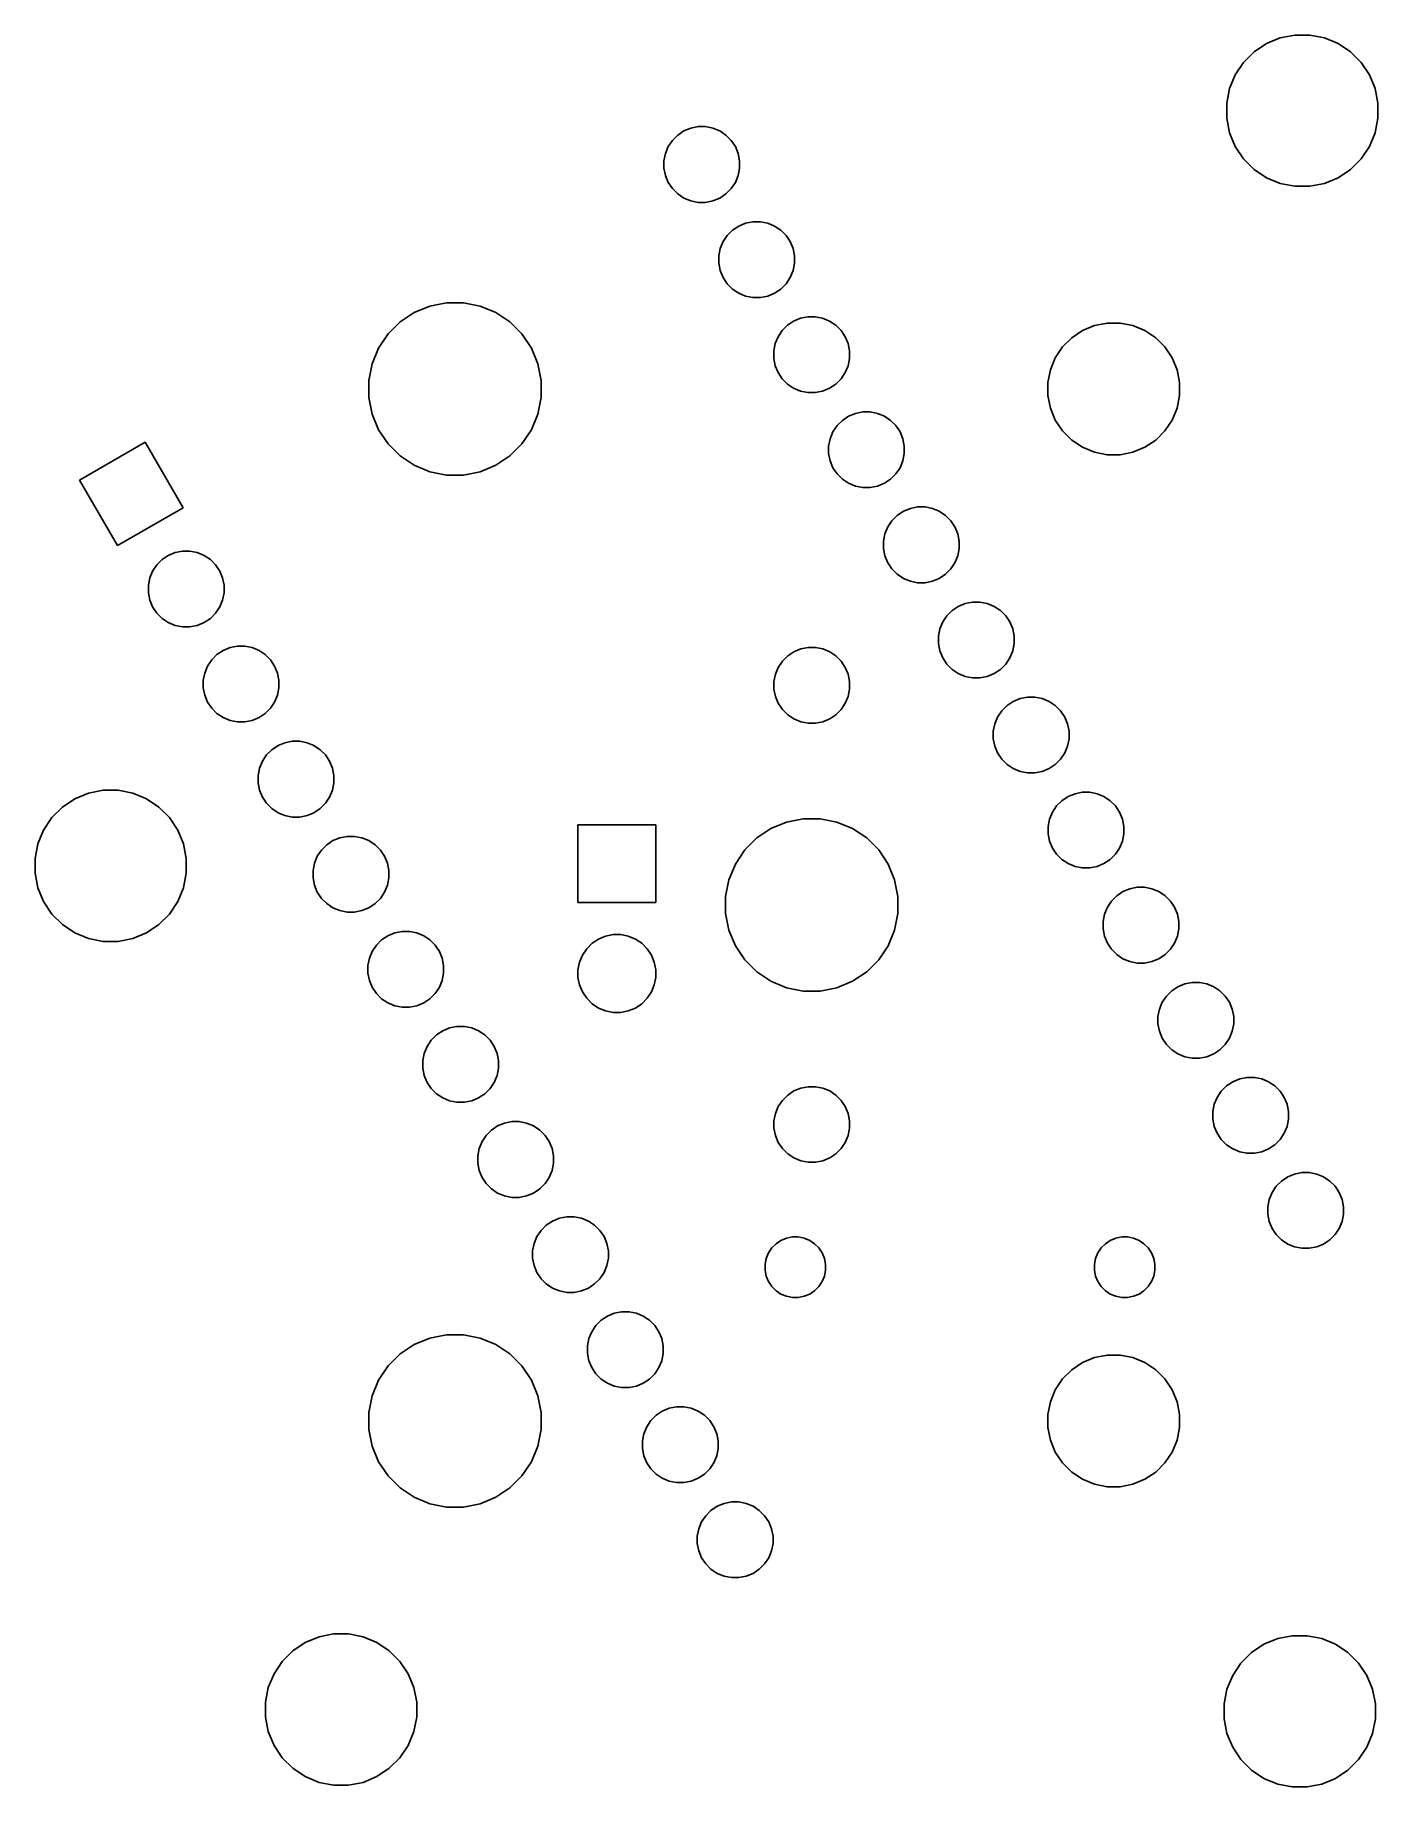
# Model space of a CAD drawing. Extents: x 119.4 to 150.5, y -116.7 to -76.1.
import ezdxf

# ---------------------------------------------------------------- set-up
doc = ezdxf.new("R2010")
doc.units = 0
doc.layers.add('BLACK', color=7, linetype='CONTINUOUS')

msp = doc.modelspace()

# ---------------------------------------------------------------- linework, layer by layer
at = {"layer": 'BLACK', "linetype": 'CONTINUOUS'}
for p, q in [((148.253, -76.2093), (148.591, -76.142)), ((148.591, -76.142), (148.935, -76.142)), ((148.935, -76.142), (149.273, -76.2093)), ((147.404, -76.7764), (147.647, -76.5327)), ((147.647, -76.5327), (147.934, -76.3412)), ((147.934, -76.3412), (148.253, -76.2093)), ((149.273, -76.2093), (149.592, -76.3412)), ((149.592, -76.3412), (149.879, -76.5327)), ((149.879, -76.5327), (150.122, -76.7764)), ((147.212, -77.0631), (147.404, -76.7764)), ((150.122, -76.7764), (150.314, -77.0631)), ((147.013, -77.7196), (147.08, -77.3815)), ((147.08, -77.3815), (147.212, -77.0631)), ((150.314, -77.0631), (150.446, -77.3815)), ((150.446, -77.3815), (150.513, -77.7196)), ((147.013, -78.0644), (147.013, -77.7196)), ((150.513, -77.7196), (150.513, -78.0644)), ((147.08, -78.4025), (147.013, -78.0644)), ((150.513, -78.0644), (150.446, -78.4025)), ((134.093, -78.7224), (134.188, -78.5788)), ((134.188, -78.5788), (134.311, -78.4568)), ((134.311, -78.4568), (134.454, -78.3609)), ((134.454, -78.3609), (134.614, -78.2948)), ((134.614, -78.2948), (134.783, -78.2611)), ((134.783, -78.2611), (134.955, -78.2611)), ((134.955, -78.2611), (135.125, -78.2948)), ((135.125, -78.2948), (135.284, -78.3609)), ((135.284, -78.3609), (135.428, -78.4568)), ((135.428, -78.4568), (135.55, -78.5788)), ((135.55, -78.5788), (135.646, -78.7224)), ((147.212, -78.7209), (147.08, -78.4025)), ((150.446, -78.4025), (150.314, -78.7209)), ((133.993, -79.0511), (134.026, -78.8818)), ((134.026, -78.8818), (134.093, -78.7224)), ((135.646, -78.7224), (135.712, -78.8818)), ((135.712, -78.8818), (135.745, -79.0511)), ((147.404, -79.0076), (147.212, -78.7209)), ((147.647, -79.2513), (147.404, -79.0076)), ((150.122, -79.0076), (149.879, -79.2513)), ((150.314, -78.7209), (150.122, -79.0076)), ((133.993, -79.2238), (133.993, -79.0511)), ((134.026, -79.3931), (133.993, -79.2238)), ((134.093, -79.5525), (134.026, -79.3931)), ((135.712, -79.3931), (135.646, -79.5525)), ((135.745, -79.2238), (135.712, -79.3931)), ((135.745, -79.0511), (135.745, -79.2238)), ((147.934, -79.4428), (147.647, -79.2513)), ((149.879, -79.2513), (149.592, -79.4428)), ((134.188, -79.6961), (134.093, -79.5525)), ((134.311, -79.8181), (134.188, -79.6961)), ((134.454, -79.914), (134.311, -79.8181)), ((135.428, -79.8181), (135.284, -79.914)), ((135.55, -79.6961), (135.428, -79.8181)), ((135.646, -79.5525), (135.55, -79.6961)), ((148.253, -79.5747), (147.934, -79.4428)), ((148.591, -79.642), (148.253, -79.5747)), ((148.935, -79.642), (148.591, -79.642)), ((149.273, -79.5747), (148.935, -79.642)), ((149.592, -79.4428), (149.273, -79.5747)), ((134.614, -79.9801), (134.454, -79.914)), ((134.783, -80.0137), (134.614, -79.9801)), ((134.955, -80.0137), (134.783, -80.0137)), ((135.125, -79.9801), (134.955, -80.0137)), ((135.284, -79.914), (135.125, -79.9801)), ((135.581, -80.6565), (135.724, -80.5606)), ((135.724, -80.5606), (135.884, -80.4945)), ((135.884, -80.4945), (136.053, -80.4609)), ((136.053, -80.4609), (136.225, -80.4609)), ((136.225, -80.4609), (136.395, -80.4945)), ((136.395, -80.4945), (136.554, -80.5606)), ((136.554, -80.5606), (136.698, -80.6565)), ((135.296, -81.0815), (135.363, -80.9221)), ((135.363, -80.9221), (135.458, -80.7785)), ((135.458, -80.7785), (135.581, -80.6565)), ((136.698, -80.6565), (136.82, -80.7785)), ((136.82, -80.7785), (136.916, -80.9221)), ((136.916, -80.9221), (136.982, -81.0815)), ((135.263, -81.2508), (135.296, -81.0815)), ((135.263, -81.4235), (135.263, -81.2508)), ((135.296, -81.5928), (135.263, -81.4235)), ((136.982, -81.0815), (137.015, -81.2508)), ((137.015, -81.4235), (136.982, -81.5928)), ((137.015, -81.2508), (137.015, -81.4235)), ((135.363, -81.7522), (135.296, -81.5928)), ((135.458, -81.8958), (135.363, -81.7522)), ((136.916, -81.7522), (136.82, -81.8958)), ((136.982, -81.5928), (136.916, -81.7522)), ((135.581, -82.0178), (135.458, -81.8958)), ((135.724, -82.1137), (135.581, -82.0178)), ((135.884, -82.1798), (135.724, -82.1137)), ((136.053, -82.2135), (135.884, -82.1798)), ((136.225, -82.2135), (136.053, -82.2135)), ((136.395, -82.1798), (136.225, -82.2135)), ((136.554, -82.1137), (136.395, -82.1798)), ((136.698, -82.0178), (136.554, -82.1137)), ((136.82, -81.8958), (136.698, -82.0178)), ((127.888, -82.7792), (128.215, -82.561)), ((128.215, -82.561), (128.577, -82.4107)), ((128.577, -82.4107), (128.963, -82.3341)), ((128.963, -82.3341), (129.355, -82.3341)), ((129.355, -82.3341), (129.741, -82.4107)), ((129.741, -82.4107), (130.103, -82.561)), ((130.103, -82.561), (130.43, -82.7792)), ((137.154, -82.6942), (137.323, -82.6606)), ((137.323, -82.6606), (137.495, -82.6606)), ((137.495, -82.6606), (137.665, -82.6942)), ((127.392, -83.3835), (127.61, -83.057)), ((127.61, -83.057), (127.888, -82.7792)), ((130.43, -82.7792), (130.708, -83.057)), ((130.708, -83.057), (130.926, -83.3835)), ((136.633, -83.1218), (136.728, -82.9782)), ((136.728, -82.9782), (136.851, -82.8562)), ((136.851, -82.8562), (136.994, -82.7603)), ((136.994, -82.7603), (137.154, -82.6942)), ((137.665, -82.6942), (137.824, -82.7603)), ((137.824, -82.7603), (137.968, -82.8562)), ((137.968, -82.8562), (138.09, -82.9782)), ((138.09, -82.9782), (138.186, -83.1218)), ((143.428, -83.1442), (143.677, -82.9774)), ((143.677, -82.9774), (143.954, -82.8626)), ((143.954, -82.8626), (144.249, -82.804)), ((144.249, -82.804), (144.549, -82.804)), ((144.549, -82.804), (144.844, -82.8626)), ((144.844, -82.8626), (145.121, -82.9774)), ((145.121, -82.9774), (145.37, -83.1442)), ((127.242, -83.7464), (127.392, -83.3835)), ((130.926, -83.3835), (131.076, -83.7464)), ((136.533, -83.4505), (136.566, -83.2812)), ((136.533, -83.6232), (136.533, -83.4505)), ((136.566, -83.2812), (136.633, -83.1218)), ((138.186, -83.1218), (138.252, -83.2812)), ((138.252, -83.2812), (138.285, -83.4505)), ((138.285, -83.4505), (138.285, -83.6232)), ((143.048, -83.6061), (143.215, -83.3565)), ((143.215, -83.3565), (143.428, -83.1442)), ((145.37, -83.1442), (145.583, -83.3565)), ((145.583, -83.3565), (145.75, -83.6061)), ((127.165, -84.1316), (127.242, -83.7464)), ((131.076, -83.7464), (131.153, -84.1316)), ((136.566, -83.7925), (136.533, -83.6232)), ((136.633, -83.9519), (136.566, -83.7925)), ((138.252, -83.7925), (138.186, -83.9519)), ((138.285, -83.6232), (138.252, -83.7925)), ((142.875, -84.1779), (142.934, -83.8835)), ((142.934, -83.8835), (143.048, -83.6061)), ((145.75, -83.6061), (145.864, -83.8835)), ((145.864, -83.8835), (145.923, -84.1779)), ((127.165, -84.5244), (127.165, -84.1316)), ((131.153, -84.1316), (131.153, -84.5244)), ((136.728, -84.0955), (136.633, -83.9519)), ((136.851, -84.2175), (136.728, -84.0955)), ((136.994, -84.3134), (136.851, -84.2175)), ((137.968, -84.2175), (137.824, -84.3134)), ((138.09, -84.0955), (137.968, -84.2175)), ((138.186, -83.9519), (138.09, -84.0955)), ((142.875, -84.4781), (142.875, -84.1779)), ((145.923, -84.1779), (145.923, -84.4781)), ((127.242, -84.9096), (127.165, -84.5244)), ((131.153, -84.5244), (131.076, -84.9096)), ((137.154, -84.3795), (136.994, -84.3134)), ((137.323, -84.4132), (137.154, -84.3795)), ((137.495, -84.4132), (137.323, -84.4132)), ((137.665, -84.3795), (137.495, -84.4132)), ((137.824, -84.3134), (137.665, -84.3795)), ((142.934, -84.7725), (142.875, -84.4781)), ((145.923, -84.4781), (145.864, -84.7725)), ((127.392, -85.2725), (127.242, -84.9096)), ((131.076, -84.9096), (130.926, -85.2725)), ((137.998, -85.178), (138.121, -85.0559)), ((138.121, -85.0559), (138.264, -84.96)), ((138.264, -84.96), (138.424, -84.8939)), ((138.424, -84.8939), (138.593, -84.8603)), ((138.593, -84.8603), (138.765, -84.8603)), ((138.765, -84.8603), (138.935, -84.8939)), ((138.935, -84.8939), (139.094, -84.96)), ((139.094, -84.96), (139.238, -85.0559)), ((139.238, -85.0559), (139.36, -85.178)), ((143.048, -85.0499), (142.934, -84.7725)), ((143.215, -85.2995), (143.048, -85.0499)), ((145.75, -85.0499), (145.583, -85.2995)), ((145.864, -84.7725), (145.75, -85.0499)), ((127.61, -85.599), (127.392, -85.2725)), ((130.926, -85.2725), (130.708, -85.599)), ((137.803, -85.6503), (137.836, -85.481)), ((137.836, -85.481), (137.903, -85.3215)), ((137.903, -85.3215), (137.998, -85.178)), ((139.36, -85.178), (139.456, -85.3215)), ((139.456, -85.3215), (139.522, -85.481)), ((139.522, -85.481), (139.555, -85.6503)), ((143.428, -85.5118), (143.215, -85.2995)), ((143.677, -85.6786), (143.428, -85.5118)), ((145.37, -85.5118), (145.121, -85.6786)), ((145.583, -85.2995), (145.37, -85.5118)), ((120.474, -86.4367), (121.992, -85.5604)), ((121.992, -85.5604), (122.868, -87.0782)), ((127.888, -85.8768), (127.61, -85.599)), ((128.215, -86.095), (127.888, -85.8768)), ((130.43, -85.8768), (130.103, -86.095)), ((130.708, -85.599), (130.43, -85.8768)), ((137.803, -85.8229), (137.803, -85.6503)), ((137.836, -85.9922), (137.803, -85.8229)), ((139.555, -85.8229), (139.522, -85.9922)), ((139.555, -85.6503), (139.555, -85.8229)), ((143.954, -85.7934), (143.677, -85.6786)), ((144.249, -85.852), (143.954, -85.7934)), ((144.549, -85.852), (144.249, -85.852)), ((144.844, -85.7934), (144.549, -85.852)), ((145.121, -85.6786), (144.844, -85.7934)), ((128.577, -86.2453), (128.215, -86.095)), ((128.963, -86.3219), (128.577, -86.2453)), ((129.355, -86.3219), (128.963, -86.3219)), ((129.741, -86.2453), (129.355, -86.3219)), ((130.103, -86.095), (129.741, -86.2453)), ((137.903, -86.1516), (137.836, -85.9922)), ((137.998, -86.2952), (137.903, -86.1516)), ((138.121, -86.4172), (137.998, -86.2952)), ((139.36, -86.2952), (139.238, -86.4172)), ((139.456, -86.1516), (139.36, -86.2952)), ((139.522, -85.9922), (139.456, -86.1516)), ((121.35, -87.9545), (120.474, -86.4367)), ((138.264, -86.5131), (138.121, -86.4172)), ((138.424, -86.5792), (138.264, -86.5131)), ((138.593, -86.6129), (138.424, -86.5792)), ((138.765, -86.6129), (138.593, -86.6129)), ((138.935, -86.5792), (138.765, -86.6129)), ((139.094, -86.5131), (138.935, -86.5792)), ((139.238, -86.4172), (139.094, -86.5131)), ((122.868, -87.0782), (121.35, -87.9545)), ((139.534, -87.1597), (139.694, -87.0936)), ((139.694, -87.0936), (139.863, -87.06)), ((139.863, -87.06), (140.035, -87.06)), ((140.035, -87.06), (140.205, -87.0936)), ((140.205, -87.0936), (140.364, -87.1597)), ((139.106, -87.6807), (139.173, -87.5212)), ((139.173, -87.5212), (139.268, -87.3777)), ((139.268, -87.3777), (139.391, -87.2556)), ((139.391, -87.2556), (139.534, -87.1597)), ((140.364, -87.1597), (140.508, -87.2556)), ((140.508, -87.2556), (140.63, -87.3777)), ((140.63, -87.3777), (140.726, -87.5212)), ((140.726, -87.5212), (140.792, -87.6807)), ((139.073, -87.85), (139.106, -87.6807)), ((139.073, -88.0226), (139.073, -87.85)), ((140.792, -87.6807), (140.825, -87.85)), ((140.825, -87.85), (140.825, -88.0226)), ((122.26, -88.3985), (122.382, -88.2765)), ((122.382, -88.2765), (122.526, -88.1806)), ((122.526, -88.1806), (122.685, -88.1145)), ((122.685, -88.1145), (122.855, -88.0809)), ((122.855, -88.0809), (123.027, -88.0809)), ((123.027, -88.0809), (123.196, -88.1145)), ((123.196, -88.1145), (123.356, -88.1806)), ((123.356, -88.1806), (123.499, -88.2765)), ((123.499, -88.2765), (123.622, -88.3985)), ((139.106, -88.1919), (139.073, -88.0226)), ((139.173, -88.3513), (139.106, -88.1919)), ((139.268, -88.4949), (139.173, -88.3513)), ((140.726, -88.3513), (140.63, -88.4949)), ((140.792, -88.1919), (140.726, -88.3513)), ((140.825, -88.0226), (140.792, -88.1919)), ((122.065, -88.8708), (122.098, -88.7015)), ((122.098, -88.7015), (122.164, -88.5421)), ((122.164, -88.5421), (122.26, -88.3985)), ((123.622, -88.3985), (123.717, -88.5421)), ((123.717, -88.5421), (123.784, -88.7015)), ((123.784, -88.7015), (123.817, -88.8708)), ((139.391, -88.6169), (139.268, -88.4949)), ((139.534, -88.7128), (139.391, -88.6169)), ((139.694, -88.7789), (139.534, -88.7128)), ((140.364, -88.7128), (140.205, -88.7789)), ((140.508, -88.6169), (140.364, -88.7128)), ((140.63, -88.4949), (140.508, -88.6169)), ((122.065, -89.0435), (122.065, -88.8708)), ((122.098, -89.2128), (122.065, -89.0435)), ((123.817, -89.0435), (123.784, -89.2128)), ((123.817, -88.8708), (123.817, -89.0435)), ((139.863, -88.8126), (139.694, -88.7789)), ((140.035, -88.8126), (139.863, -88.8126)), ((140.205, -88.7789), (140.035, -88.8126)), ((122.164, -89.3722), (122.098, -89.2128)), ((122.26, -89.5158), (122.164, -89.3722)), ((122.382, -89.6378), (122.26, -89.5158)), ((123.622, -89.5158), (123.499, -89.6378)), ((123.717, -89.3722), (123.622, -89.5158)), ((123.784, -89.2128), (123.717, -89.3722)), ((140.538, -89.5774), (140.661, -89.4553)), ((140.661, -89.4553), (140.804, -89.3594)), ((140.804, -89.3594), (140.964, -89.2933)), ((140.964, -89.2933), (141.133, -89.2597)), ((141.133, -89.2597), (141.305, -89.2597)), ((141.305, -89.2597), (141.475, -89.2933)), ((141.475, -89.2933), (141.634, -89.3594)), ((141.634, -89.3594), (141.778, -89.4553)), ((141.778, -89.4553), (141.9, -89.5774)), ((122.526, -89.7337), (122.382, -89.6378)), ((122.685, -89.7998), (122.526, -89.7337)), ((122.855, -89.8335), (122.685, -89.7998)), ((123.027, -89.8335), (122.855, -89.8335)), ((123.196, -89.7998), (123.027, -89.8335)), ((123.356, -89.7337), (123.196, -89.7998)), ((123.499, -89.6378), (123.356, -89.7337)), ((140.343, -90.0497), (140.376, -89.8804)), ((140.376, -89.8804), (140.443, -89.7209)), ((140.443, -89.7209), (140.538, -89.5774)), ((141.9, -89.5774), (141.996, -89.7209)), ((141.996, -89.7209), (142.062, -89.8804)), ((142.062, -89.8804), (142.095, -90.0497)), ((123.652, -90.4762), (123.796, -90.3803)), ((123.796, -90.3803), (123.955, -90.3142)), ((123.955, -90.3142), (124.125, -90.2806)), ((124.125, -90.2806), (124.297, -90.2806)), ((124.297, -90.2806), (124.466, -90.3142)), ((124.466, -90.3142), (124.626, -90.3803)), ((124.626, -90.3803), (124.769, -90.4762)), ((137, -90.4106), (137.159, -90.3446)), ((137.159, -90.3446), (137.328, -90.311)), ((137.328, -90.311), (137.5, -90.311)), ((137.5, -90.311), (137.669, -90.3446)), ((137.669, -90.3446), (137.828, -90.4106)), ((140.343, -90.2223), (140.343, -90.0497)), ((140.376, -90.3916), (140.343, -90.2223)), ((142.095, -90.2223), (142.062, -90.3916)), ((142.095, -90.0497), (142.095, -90.2223)), ((123.368, -90.9012), (123.434, -90.7418)), ((123.434, -90.7418), (123.53, -90.5982)), ((123.53, -90.5982), (123.652, -90.4762)), ((124.769, -90.4762), (124.892, -90.5982)), ((124.892, -90.5982), (124.987, -90.7418)), ((124.987, -90.7418), (125.054, -90.9012)), ((136.573, -90.9308), (136.639, -90.7715)), ((136.639, -90.7715), (136.734, -90.6282)), ((136.734, -90.6282), (136.856, -90.5063)), ((136.856, -90.5063), (137, -90.4106)), ((137.828, -90.4106), (137.972, -90.5063)), ((137.972, -90.5063), (138.094, -90.6282)), ((138.094, -90.6282), (138.189, -90.7715)), ((138.189, -90.7715), (138.255, -90.9308)), ((140.443, -90.5511), (140.376, -90.3916)), ((140.538, -90.6946), (140.443, -90.5511)), ((140.661, -90.8166), (140.538, -90.6946)), ((141.9, -90.6946), (141.778, -90.8166)), ((141.996, -90.5511), (141.9, -90.6946)), ((142.062, -90.3916), (141.996, -90.5511)), ((123.335, -91.0705), (123.368, -90.9012)), ((123.335, -91.2432), (123.335, -91.0705)), ((125.054, -90.9012), (125.087, -91.0705)), ((125.087, -91.0705), (125.087, -91.2432)), ((136.539, -91.0998), (136.573, -90.9308)), ((136.539, -91.2722), (136.539, -91.0998)), ((138.255, -90.9308), (138.289, -91.0998)), ((138.289, -91.0998), (138.289, -91.2722)), ((140.804, -90.9125), (140.661, -90.8166)), ((140.964, -90.9786), (140.804, -90.9125)), ((141.133, -91.0123), (140.964, -90.9786)), ((141.305, -91.0123), (141.133, -91.0123)), ((141.475, -90.9786), (141.305, -91.0123)), ((141.634, -90.9125), (141.475, -90.9786)), ((141.778, -90.8166), (141.634, -90.9125)), ((123.368, -91.4125), (123.335, -91.2432)), ((123.434, -91.5719), (123.368, -91.4125)), ((123.53, -91.7155), (123.434, -91.5719)), ((124.987, -91.5719), (124.892, -91.7155)), ((125.054, -91.4125), (124.987, -91.5719)), ((125.087, -91.2432), (125.054, -91.4125)), ((136.573, -91.4412), (136.539, -91.2722)), ((136.639, -91.6005), (136.573, -91.4412)), ((138.255, -91.4412), (138.189, -91.6005)), ((138.289, -91.2722), (138.255, -91.4412)), ((141.931, -91.655), (142.074, -91.5591)), ((142.074, -91.5591), (142.234, -91.4931)), ((142.234, -91.4931), (142.403, -91.4594)), ((142.403, -91.4594), (142.575, -91.4594)), ((142.575, -91.4594), (142.745, -91.4931)), ((142.745, -91.4931), (142.904, -91.5591)), ((142.904, -91.5591), (143.048, -91.655)), ((123.652, -91.8375), (123.53, -91.7155)), ((123.796, -91.9334), (123.652, -91.8375)), ((123.955, -91.9995), (123.796, -91.9334)), ((124.125, -92.0332), (123.955, -91.9995)), ((124.466, -91.9995), (124.297, -92.0332)), ((124.626, -91.9334), (124.466, -91.9995)), ((124.769, -91.8375), (124.626, -91.9334)), ((124.892, -91.7155), (124.769, -91.8375)), ((136.734, -91.7438), (136.639, -91.6005)), ((136.856, -91.8657), (136.734, -91.7438)), ((137, -91.9614), (136.856, -91.8657)), ((137.159, -92.0274), (137, -91.9614)), ((137.828, -91.9614), (137.669, -92.0274)), ((137.972, -91.8657), (137.828, -91.9614)), ((138.094, -91.7438), (137.972, -91.8657)), ((138.189, -91.6005), (138.094, -91.7438)), ((141.646, -92.0801), (141.713, -91.9206)), ((141.713, -91.9206), (141.808, -91.7771)), ((141.808, -91.7771), (141.931, -91.655)), ((143.048, -91.655), (143.17, -91.7771)), ((143.17, -91.7771), (143.266, -91.9206)), ((143.266, -91.9206), (143.332, -92.0801)), ((124.297, -92.0332), (124.125, -92.0332)), ((137.328, -92.061), (137.159, -92.0274)), ((137.5, -92.061), (137.328, -92.061)), ((137.669, -92.0274), (137.5, -92.061)), ((141.613, -92.2494), (141.646, -92.0801)), ((141.613, -92.422), (141.613, -92.2494)), ((143.332, -92.0801), (143.365, -92.2494)), ((143.365, -92.2494), (143.365, -92.422)), ((124.704, -92.9415), (124.8, -92.798)), ((124.8, -92.798), (124.922, -92.6759)), ((124.922, -92.6759), (125.066, -92.58)), ((125.066, -92.58), (125.225, -92.5139)), ((125.225, -92.5139), (125.395, -92.4803)), ((125.395, -92.4803), (125.567, -92.4803)), ((125.567, -92.4803), (125.736, -92.5139)), ((125.736, -92.5139), (125.896, -92.58)), ((125.896, -92.58), (126.039, -92.6759)), ((126.039, -92.6759), (126.162, -92.798)), ((126.162, -92.798), (126.257, -92.9415)), ((141.646, -92.5913), (141.613, -92.422)), ((141.713, -92.7508), (141.646, -92.5913)), ((141.808, -92.8943), (141.713, -92.7508)), ((143.266, -92.7508), (143.17, -92.8943)), ((143.332, -92.5913), (143.266, -92.7508)), ((143.365, -92.422), (143.332, -92.5913)), ((124.605, -93.2703), (124.638, -93.101)), ((124.638, -93.101), (124.704, -92.9415)), ((126.257, -92.9415), (126.324, -93.101)), ((126.324, -93.101), (126.357, -93.2703)), ((141.931, -93.0163), (141.808, -92.8943)), ((142.074, -93.1122), (141.931, -93.0163)), ((142.234, -93.1783), (142.074, -93.1122)), ((142.403, -93.212), (142.234, -93.1783)), ((142.575, -93.212), (142.403, -93.212)), ((142.745, -93.1783), (142.575, -93.212)), ((142.904, -93.1122), (142.745, -93.1783)), ((143.048, -93.0163), (142.904, -93.1122)), ((143.17, -92.8943), (143.048, -93.0163)), ((120.683, -93.6793), (121.021, -93.612)), ((121.021, -93.612), (121.365, -93.612)), ((121.365, -93.612), (121.703, -93.6793)), ((124.605, -93.4429), (124.605, -93.2703)), ((124.638, -93.6122), (124.605, -93.4429)), ((124.704, -93.7716), (124.638, -93.6122)), ((126.324, -93.6122), (126.257, -93.7716)), ((126.357, -93.4429), (126.324, -93.6122)), ((126.357, -93.2703), (126.357, -93.4429)), ((119.834, -94.2464), (120.077, -94.0027)), ((120.077, -94.0027), (120.364, -93.8112)), ((120.364, -93.8112), (120.683, -93.6793)), ((121.703, -93.6793), (122.022, -93.8112)), ((122.022, -93.8112), (122.309, -94.0027)), ((122.309, -94.0027), (122.552, -94.2464)), ((124.8, -93.9152), (124.704, -93.7716)), ((124.922, -94.0372), (124.8, -93.9152)), ((126.162, -93.9152), (126.039, -94.0372)), ((126.257, -93.7716), (126.162, -93.9152)), ((142.983, -94.1203), (143.078, -93.9768)), ((143.078, -93.9768), (143.201, -93.8547)), ((143.201, -93.8547), (143.344, -93.7588)), ((143.344, -93.7588), (143.504, -93.6928)), ((143.504, -93.6928), (143.673, -93.6591)), ((143.673, -93.6591), (143.845, -93.6591)), ((143.845, -93.6591), (144.015, -93.6928)), ((144.015, -93.6928), (144.174, -93.7588)), ((144.174, -93.7588), (144.318, -93.8547)), ((144.318, -93.8547), (144.44, -93.9768)), ((144.44, -93.9768), (144.536, -94.1203)), ((119.642, -94.5331), (119.834, -94.2464)), ((122.552, -94.2464), (122.744, -94.5331)), ((125.066, -94.1331), (124.922, -94.0372)), ((125.225, -94.1992), (125.066, -94.1331)), ((125.395, -94.2329), (125.225, -94.1992)), ((125.567, -94.2329), (125.395, -94.2329)), ((125.736, -94.1992), (125.567, -94.2329)), ((125.896, -94.1331), (125.736, -94.1992)), ((126.039, -94.0372), (125.896, -94.1331)), ((132.005, -96.2135), (132.005, -94.4135)), ((132.005, -94.4135), (133.805, -94.4135)), ((133.805, -94.4135), (133.805, -96.2135)), ((136.47, -94.499), (136.832, -94.3487)), ((136.832, -94.3487), (137.218, -94.2721)), ((137.218, -94.2721), (137.61, -94.2721)), ((137.61, -94.2721), (137.996, -94.3487)), ((137.996, -94.3487), (138.358, -94.499)), ((142.883, -94.4491), (142.916, -94.2798)), ((142.916, -94.2798), (142.983, -94.1203)), ((144.536, -94.1203), (144.602, -94.2798)), ((144.602, -94.2798), (144.635, -94.4491)), ((119.51, -94.8515), (119.642, -94.5331)), ((122.744, -94.5331), (122.876, -94.8515)), ((126.192, -94.8756), (126.336, -94.7797)), ((126.336, -94.7797), (126.495, -94.7136)), ((126.495, -94.7136), (126.665, -94.68)), ((126.665, -94.68), (126.837, -94.68)), ((126.837, -94.68), (127.006, -94.7136)), ((127.006, -94.7136), (127.166, -94.7797)), ((127.166, -94.7797), (127.309, -94.8756)), ((135.865, -94.995), (136.143, -94.7172)), ((136.143, -94.7172), (136.47, -94.499)), ((138.358, -94.499), (138.685, -94.7172)), ((138.685, -94.7172), (138.963, -94.995)), ((142.883, -94.6217), (142.883, -94.4491)), ((142.916, -94.791), (142.883, -94.6217)), ((142.983, -94.9505), (142.916, -94.791)), ((144.602, -94.791), (144.536, -94.9505)), ((144.635, -94.6217), (144.602, -94.791)), ((144.635, -94.4491), (144.635, -94.6217)), ((119.443, -95.1896), (119.51, -94.8515)), ((119.443, -95.5344), (119.443, -95.1896)), ((122.876, -94.8515), (122.943, -95.1896)), ((122.943, -95.1896), (122.943, -95.5344)), ((125.908, -95.3007), (125.974, -95.1412)), ((125.974, -95.1412), (126.07, -94.9977)), ((126.07, -94.9977), (126.192, -94.8756)), ((127.309, -94.8756), (127.432, -94.9977)), ((127.432, -94.9977), (127.527, -95.1412)), ((127.527, -95.1412), (127.594, -95.3007)), ((135.647, -95.3215), (135.865, -94.995)), ((138.963, -94.995), (139.181, -95.3215)), ((143.078, -95.094), (142.983, -94.9505)), ((143.201, -95.216), (143.078, -95.094)), ((143.344, -95.3119), (143.201, -95.216)), ((144.318, -95.216), (144.174, -95.3119)), ((144.44, -95.094), (144.318, -95.216)), ((144.536, -94.9505), (144.44, -95.094)), ((119.51, -95.8725), (119.443, -95.5344)), ((122.943, -95.5344), (122.876, -95.8725)), ((125.875, -95.47), (125.908, -95.3007)), ((125.875, -95.6426), (125.875, -95.47)), ((125.908, -95.8119), (125.875, -95.6426)), ((127.594, -95.3007), (127.627, -95.47)), ((127.627, -95.6426), (127.594, -95.8119)), ((127.627, -95.47), (127.627, -95.6426)), ((135.497, -95.6844), (135.647, -95.3215)), ((139.181, -95.3215), (139.331, -95.6844)), ((143.504, -95.378), (143.344, -95.3119)), ((143.673, -95.4117), (143.504, -95.378)), ((143.845, -95.4117), (143.673, -95.4117)), ((144.015, -95.378), (143.845, -95.4117)), ((144.174, -95.3119), (144.015, -95.378)), ((119.642, -96.1909), (119.51, -95.8725)), ((122.876, -95.8725), (122.744, -96.1909)), ((125.974, -95.9714), (125.908, -95.8119)), ((126.07, -96.1149), (125.974, -95.9714)), ((127.527, -95.9714), (127.432, -96.1149)), ((127.594, -95.8119), (127.527, -95.9714)), ((135.42, -96.0696), (135.497, -95.6844)), ((139.331, -95.6844), (139.408, -96.0696)), ((144.348, -96.1765), (144.471, -96.0544)), ((144.471, -96.0544), (144.614, -95.9585)), ((144.614, -95.9585), (144.774, -95.8925)), ((144.774, -95.8925), (144.943, -95.8588)), ((144.943, -95.8588), (145.115, -95.8588)), ((145.115, -95.8588), (145.285, -95.8925)), ((145.285, -95.8925), (145.444, -95.9585)), ((145.444, -95.9585), (145.588, -96.0544)), ((145.588, -96.0544), (145.71, -96.1765)), ((119.834, -96.4776), (119.642, -96.1909)), ((122.744, -96.1909), (122.552, -96.4776)), ((126.192, -96.2369), (126.07, -96.1149)), ((126.336, -96.3328), (126.192, -96.2369)), ((126.495, -96.3989), (126.336, -96.3328)), ((126.665, -96.4326), (126.495, -96.3989)), ((126.837, -96.4326), (126.665, -96.4326)), ((127.006, -96.3989), (126.837, -96.4326)), ((127.166, -96.3328), (127.006, -96.3989)), ((127.309, -96.2369), (127.166, -96.3328)), ((127.432, -96.1149), (127.309, -96.2369)), ((133.805, -96.2135), (132.005, -96.2135)), ((135.42, -96.4624), (135.42, -96.0696)), ((139.408, -96.0696), (139.408, -96.4624)), ((144.186, -96.4795), (144.253, -96.32)), ((144.253, -96.32), (144.348, -96.1765)), ((145.71, -96.1765), (145.806, -96.32)), ((145.806, -96.32), (145.872, -96.4795)), ((120.077, -96.7213), (119.834, -96.4776)), ((120.364, -96.9128), (120.077, -96.7213)), ((122.309, -96.7213), (122.022, -96.9128)), ((122.552, -96.4776), (122.309, -96.7213)), ((135.497, -96.8476), (135.42, -96.4624)), ((135.647, -97.2105), (135.497, -96.8476)), ((139.331, -96.8476), (139.181, -97.2105)), ((139.408, -96.4624), (139.331, -96.8476)), ((144.153, -96.6488), (144.186, -96.4795)), ((144.153, -96.8214), (144.153, -96.6488)), ((144.186, -96.9907), (144.153, -96.8214)), ((145.872, -96.4795), (145.905, -96.6488)), ((145.905, -96.8214), (145.872, -96.9907)), ((145.905, -96.6488), (145.905, -96.8214)), ((120.683, -97.0447), (120.364, -96.9128)), ((121.021, -97.112), (120.683, -97.0447)), ((121.365, -97.112), (121.021, -97.112)), ((121.703, -97.0447), (121.365, -97.112)), ((122.022, -96.9128), (121.703, -97.0447)), ((127.244, -97.3409), (127.34, -97.1974)), ((127.34, -97.1974), (127.462, -97.0753)), ((127.462, -97.0753), (127.606, -96.9794)), ((127.606, -96.9794), (127.765, -96.9133)), ((127.765, -96.9133), (127.935, -96.8797)), ((127.935, -96.8797), (128.107, -96.8797)), ((128.107, -96.8797), (128.276, -96.9133)), ((128.276, -96.9133), (128.436, -96.9794)), ((128.436, -96.9794), (128.579, -97.0753)), ((128.579, -97.0753), (128.702, -97.1974)), ((128.702, -97.1974), (128.797, -97.3409)), ((132.206, -97.2798), (132.332, -97.1544)), ((132.332, -97.1544), (132.479, -97.0559)), ((132.479, -97.0559), (132.643, -96.9881)), ((132.643, -96.9881), (132.817, -96.9535)), ((132.817, -96.9535), (132.994, -96.9535)), ((132.994, -96.9535), (133.168, -96.9881)), ((133.168, -96.9881), (133.332, -97.0559)), ((133.332, -97.0559), (133.479, -97.1544)), ((133.479, -97.1544), (133.605, -97.2798)), ((135.865, -97.537), (135.647, -97.2105)), ((139.181, -97.2105), (138.963, -97.537)), ((144.253, -97.1502), (144.186, -96.9907)), ((144.348, -97.2937), (144.253, -97.1502)), ((145.806, -97.1502), (145.71, -97.2937)), ((145.872, -96.9907), (145.806, -97.1502)), ((127.145, -97.6697), (127.178, -97.5004)), ((127.145, -97.8423), (127.145, -97.6697)), ((127.178, -97.5004), (127.244, -97.3409)), ((128.797, -97.3409), (128.864, -97.5004)), ((128.864, -97.5004), (128.897, -97.6697)), ((128.897, -97.6697), (128.897, -97.8423)), ((132.005, -97.7649), (132.04, -97.591)), ((132.04, -97.591), (132.108, -97.4272)), ((132.108, -97.4272), (132.206, -97.2798)), ((133.605, -97.2798), (133.703, -97.4272)), ((133.703, -97.4272), (133.771, -97.591)), ((133.771, -97.591), (133.805, -97.7649)), ((136.143, -97.8148), (135.865, -97.537)), ((138.963, -97.537), (138.685, -97.8148)), ((144.471, -97.4158), (144.348, -97.2937)), ((144.614, -97.5117), (144.471, -97.4158)), ((144.774, -97.5777), (144.614, -97.5117)), ((144.943, -97.6114), (144.774, -97.5777)), ((145.115, -97.6114), (144.943, -97.6114)), ((145.285, -97.5777), (145.115, -97.6114)), ((145.444, -97.5117), (145.285, -97.5777)), ((145.588, -97.4158), (145.444, -97.5117)), ((145.71, -97.2937), (145.588, -97.4158)), ((127.178, -98.0116), (127.145, -97.8423)), ((127.244, -98.1711), (127.178, -98.0116)), ((128.864, -98.0116), (128.797, -98.1711)), ((128.897, -97.8423), (128.864, -98.0116)), ((132.005, -97.9421), (132.005, -97.7649)), ((132.04, -98.116), (132.005, -97.9421)), ((133.805, -97.9421), (133.771, -98.116)), ((133.805, -97.7649), (133.805, -97.9421)), ((136.47, -98.033), (136.143, -97.8148)), ((136.832, -98.1833), (136.47, -98.033)), ((138.358, -98.033), (137.996, -98.1833)), ((138.685, -97.8148), (138.358, -98.033)), ((146.044, -98.0922), (146.213, -98.0585)), ((146.213, -98.0585), (146.385, -98.0585)), ((146.385, -98.0585), (146.555, -98.0922)), ((127.34, -98.3146), (127.244, -98.1711)), ((127.462, -98.4366), (127.34, -98.3146)), ((127.606, -98.5325), (127.462, -98.4366)), ((128.579, -98.4366), (128.436, -98.5325)), ((128.702, -98.3146), (128.579, -98.4366)), ((128.797, -98.1711), (128.702, -98.3146)), ((132.108, -98.2798), (132.04, -98.116)), ((132.206, -98.4272), (132.108, -98.2798)), ((132.332, -98.5526), (132.206, -98.4272)), ((133.605, -98.4272), (133.479, -98.5526)), ((133.703, -98.2798), (133.605, -98.4272)), ((133.771, -98.116), (133.703, -98.2798)), ((137.218, -98.2599), (136.832, -98.1833)), ((137.61, -98.2599), (137.218, -98.2599)), ((137.996, -98.1833), (137.61, -98.2599)), ((145.523, -98.5197), (145.618, -98.3762)), ((145.618, -98.3762), (145.741, -98.2541)), ((145.741, -98.2541), (145.884, -98.1582)), ((145.884, -98.1582), (146.044, -98.0922)), ((146.555, -98.0922), (146.714, -98.1582)), ((146.714, -98.1582), (146.858, -98.2541)), ((146.858, -98.2541), (146.98, -98.3762)), ((146.98, -98.3762), (147.076, -98.5197)), ((127.765, -98.5986), (127.606, -98.5325)), ((127.935, -98.6323), (127.765, -98.5986)), ((128.107, -98.6323), (127.935, -98.6323)), ((128.276, -98.5986), (128.107, -98.6323)), ((128.436, -98.5325), (128.276, -98.5986)), ((132.479, -98.6511), (132.332, -98.5526)), ((132.643, -98.7189), (132.479, -98.6511)), ((132.817, -98.7535), (132.643, -98.7189)), ((132.994, -98.7535), (132.817, -98.7535)), ((133.168, -98.7189), (132.994, -98.7535)), ((133.332, -98.6511), (133.168, -98.7189)), ((133.479, -98.5526), (133.332, -98.6511)), ((145.423, -98.8485), (145.456, -98.6792)), ((145.423, -99.0211), (145.423, -98.8485)), ((145.456, -98.6792), (145.523, -98.5197)), ((147.076, -98.5197), (147.142, -98.6792)), ((147.142, -98.6792), (147.175, -98.8485)), ((147.175, -98.8485), (147.175, -99.0211)), ((128.61, -99.3971), (128.732, -99.275)), ((128.732, -99.275), (128.876, -99.1791)), ((128.876, -99.1791), (129.035, -99.1131)), ((129.035, -99.1131), (129.205, -99.0794)), ((129.205, -99.0794), (129.377, -99.0794)), ((129.377, -99.0794), (129.546, -99.1131)), ((129.546, -99.1131), (129.706, -99.1791)), ((129.706, -99.1791), (129.849, -99.275)), ((129.849, -99.275), (129.972, -99.3971)), ((145.456, -99.1904), (145.423, -99.0211)), ((145.523, -99.3499), (145.456, -99.1904)), ((147.142, -99.1904), (147.076, -99.3499)), ((147.175, -99.0211), (147.142, -99.1904)), ((128.415, -99.8694), (128.448, -99.7001)), ((128.448, -99.7001), (128.514, -99.5406)), ((128.514, -99.5406), (128.61, -99.3971)), ((129.972, -99.3971), (130.067, -99.5406)), ((130.067, -99.5406), (130.134, -99.7001)), ((130.134, -99.7001), (130.167, -99.8694)), ((145.618, -99.4934), (145.523, -99.3499)), ((145.741, -99.6155), (145.618, -99.4934)), ((145.884, -99.7114), (145.741, -99.6155)), ((146.858, -99.6155), (146.714, -99.7114)), ((146.98, -99.4934), (146.858, -99.6155)), ((147.076, -99.3499), (146.98, -99.4934)), ((128.415, -100.042), (128.415, -99.8694)), ((128.448, -100.211), (128.415, -100.042)), ((130.167, -100.042), (130.134, -100.211)), ((130.167, -99.8694), (130.167, -100.042)), ((146.044, -99.7774), (145.884, -99.7114)), ((146.213, -99.8111), (146.044, -99.7774)), ((146.385, -99.8111), (146.213, -99.8111)), ((146.555, -99.7774), (146.385, -99.8111)), ((146.714, -99.7114), (146.555, -99.7774)), ((128.514, -100.371), (128.448, -100.211)), ((128.61, -100.514), (128.514, -100.371)), ((128.732, -100.636), (128.61, -100.514)), ((129.972, -100.514), (129.849, -100.636)), ((130.067, -100.371), (129.972, -100.514)), ((130.134, -100.211), (130.067, -100.371)), ((137, -100.571), (137.159, -100.505)), ((137.159, -100.505), (137.328, -100.471)), ((137.328, -100.471), (137.5, -100.471)), ((137.5, -100.471), (137.669, -100.505)), ((137.669, -100.505), (137.828, -100.571)), ((146.888, -100.576), (147.011, -100.454)), ((147.011, -100.454), (147.154, -100.358)), ((147.154, -100.358), (147.314, -100.292)), ((147.314, -100.292), (147.483, -100.258)), ((147.483, -100.258), (147.655, -100.258)), ((147.655, -100.258), (147.825, -100.292)), ((147.825, -100.292), (147.984, -100.358)), ((147.984, -100.358), (148.128, -100.454)), ((148.128, -100.454), (148.25, -100.576)), ((128.876, -100.732), (128.732, -100.636)), ((129.035, -100.798), (128.876, -100.732)), ((129.205, -100.832), (129.035, -100.798)), ((129.377, -100.832), (129.205, -100.832)), ((129.546, -100.798), (129.377, -100.832)), ((129.706, -100.732), (129.546, -100.798)), ((129.849, -100.636), (129.706, -100.732)), ((136.639, -100.932), (136.734, -100.788)), ((136.734, -100.788), (136.856, -100.666)), ((136.856, -100.666), (137, -100.571)), ((137.828, -100.571), (137.972, -100.666)), ((137.972, -100.666), (138.094, -100.788)), ((138.094, -100.788), (138.189, -100.932)), ((146.693, -101.048), (146.726, -100.879)), ((146.726, -100.879), (146.793, -100.719)), ((146.793, -100.719), (146.888, -100.576)), ((148.25, -100.576), (148.346, -100.719)), ((148.346, -100.719), (148.412, -100.879)), ((148.412, -100.879), (148.445, -101.048)), ((130.146, -101.379), (130.305, -101.313)), ((130.305, -101.313), (130.475, -101.279)), ((130.475, -101.279), (130.647, -101.279)), ((130.647, -101.279), (130.816, -101.313)), ((130.816, -101.313), (130.976, -101.379)), ((136.539, -101.26), (136.573, -101.091)), ((136.539, -101.432), (136.539, -101.26)), ((136.573, -101.091), (136.639, -100.932)), ((138.189, -100.932), (138.255, -101.091)), ((138.255, -101.091), (138.289, -101.26)), ((138.289, -101.26), (138.289, -101.432)), ((146.693, -101.221), (146.693, -101.048)), ((146.726, -101.39), (146.693, -101.221)), ((148.445, -101.221), (148.412, -101.39)), ((148.445, -101.048), (148.445, -101.221)), ((129.784, -101.74), (129.88, -101.597)), ((129.88, -101.597), (130.002, -101.475)), ((130.002, -101.475), (130.146, -101.379)), ((130.976, -101.379), (131.119, -101.475)), ((131.119, -101.475), (131.242, -101.597)), ((131.242, -101.597), (131.337, -101.74)), ((136.573, -101.601), (136.539, -101.432)), ((136.639, -101.76), (136.573, -101.601)), ((138.255, -101.601), (138.189, -101.76)), ((138.289, -101.432), (138.255, -101.601)), ((146.793, -101.55), (146.726, -101.39)), ((146.888, -101.693), (146.793, -101.55)), ((147.011, -101.815), (146.888, -101.693)), ((148.25, -101.693), (148.128, -101.815)), ((148.346, -101.55), (148.25, -101.693)), ((148.412, -101.39), (148.346, -101.55)), ((129.685, -102.069), (129.718, -101.9)), ((129.685, -102.242), (129.685, -102.069)), ((129.718, -101.9), (129.784, -101.74)), ((131.337, -101.74), (131.404, -101.9)), ((131.404, -101.9), (131.437, -102.069)), ((131.437, -102.069), (131.437, -102.242)), ((136.734, -101.904), (136.639, -101.76)), ((136.856, -102.026), (136.734, -101.904)), ((137, -102.121), (136.856, -102.026)), ((137.159, -102.187), (137, -102.121)), ((137.828, -102.121), (137.669, -102.187)), ((137.972, -102.026), (137.828, -102.121)), ((138.094, -101.904), (137.972, -102.026)), ((138.189, -101.76), (138.094, -101.904)), ((147.154, -101.911), (147.011, -101.815)), ((147.314, -101.977), (147.154, -101.911)), ((147.483, -102.011), (147.314, -101.977)), ((147.655, -102.011), (147.483, -102.011)), ((147.825, -101.977), (147.655, -102.011)), ((147.984, -101.911), (147.825, -101.977)), ((148.128, -101.815), (147.984, -101.911)), ((129.718, -102.411), (129.685, -102.242)), ((129.784, -102.57), (129.718, -102.411)), ((131.404, -102.411), (131.337, -102.57)), ((131.437, -102.242), (131.404, -102.411)), ((137.328, -102.221), (137.159, -102.187)), ((137.5, -102.221), (137.328, -102.221)), ((137.669, -102.187), (137.5, -102.221)), ((148.424, -102.558), (148.584, -102.492)), ((148.584, -102.492), (148.753, -102.458)), ((148.753, -102.458), (148.925, -102.458)), ((148.925, -102.458), (149.095, -102.492)), ((149.095, -102.492), (149.254, -102.558)), ((129.88, -102.714), (129.784, -102.57)), ((130.002, -102.836), (129.88, -102.714)), ((130.146, -102.932), (130.002, -102.836)), ((130.305, -102.998), (130.146, -102.932)), ((130.976, -102.932), (130.816, -102.998)), ((131.119, -102.836), (130.976, -102.932)), ((131.242, -102.714), (131.119, -102.836)), ((131.337, -102.57), (131.242, -102.714)), ((147.996, -103.079), (148.063, -102.919)), ((148.063, -102.919), (148.158, -102.776)), ((148.158, -102.776), (148.281, -102.654)), ((148.281, -102.654), (148.424, -102.558)), ((149.254, -102.558), (149.398, -102.654)), ((149.398, -102.654), (149.52, -102.776)), ((149.52, -102.776), (149.616, -102.919)), ((149.616, -102.919), (149.682, -103.079)), ((130.475, -103.032), (130.305, -102.998)), ((130.647, -103.032), (130.475, -103.032)), ((130.816, -102.998), (130.647, -103.032)), ((147.963, -103.248), (147.996, -103.079)), ((147.963, -103.421), (147.963, -103.248)), ((149.682, -103.079), (149.715, -103.248)), ((149.715, -103.248), (149.715, -103.421)), ((131.15, -103.796), (131.272, -103.674)), ((131.272, -103.674), (131.416, -103.579)), ((131.416, -103.579), (131.575, -103.512)), ((131.575, -103.512), (131.745, -103.479)), ((131.745, -103.479), (131.917, -103.479)), ((131.917, -103.479), (132.086, -103.512)), ((132.086, -103.512), (132.246, -103.579)), ((132.246, -103.579), (132.389, -103.674)), ((132.389, -103.674), (132.512, -103.796)), ((147.996, -103.59), (147.963, -103.421)), ((148.063, -103.749), (147.996, -103.59)), ((148.158, -103.893), (148.063, -103.749)), ((149.616, -103.749), (149.52, -103.893)), ((149.682, -103.59), (149.616, -103.749)), ((149.715, -103.421), (149.682, -103.59)), ((130.955, -104.269), (130.988, -104.099)), ((130.988, -104.099), (131.054, -103.94)), ((131.054, -103.94), (131.15, -103.796)), ((132.512, -103.796), (132.607, -103.94)), ((132.607, -103.94), (132.674, -104.099)), ((132.674, -104.099), (132.707, -104.269)), ((136.489, -104.202), (136.587, -104.104)), ((136.587, -104.104), (136.701, -104.028)), ((136.701, -104.028), (136.829, -103.975)), ((136.829, -103.975), (136.964, -103.948)), ((136.964, -103.948), (137.102, -103.948)), ((137.102, -103.948), (137.237, -103.975)), ((137.237, -103.975), (137.365, -104.028)), ((137.365, -104.028), (137.479, -104.104)), ((137.479, -104.104), (137.577, -104.202)), ((144.109, -104.202), (144.207, -104.104)), ((144.207, -104.104), (144.321, -104.028)), ((144.321, -104.028), (144.449, -103.975)), ((144.449, -103.975), (144.584, -103.948)), ((144.584, -103.948), (144.722, -103.948)), ((144.722, -103.948), (144.857, -103.975)), ((144.857, -103.975), (144.985, -104.028)), ((144.985, -104.028), (145.099, -104.104)), ((145.099, -104.104), (145.197, -104.202)), ((148.281, -104.015), (148.158, -103.893)), ((148.424, -104.111), (148.281, -104.015)), ((148.584, -104.177), (148.424, -104.111)), ((149.254, -104.111), (149.095, -104.177)), ((149.398, -104.015), (149.254, -104.111)), ((149.52, -103.893), (149.398, -104.015)), ((130.955, -104.441), (130.955, -104.269)), ((130.988, -104.611), (130.955, -104.441)), ((132.707, -104.441), (132.674, -104.611)), ((132.707, -104.269), (132.707, -104.441)), ((136.333, -104.579), (136.36, -104.444)), ((136.36, -104.444), (136.413, -104.316)), ((136.413, -104.316), (136.489, -104.202)), ((137.577, -104.202), (137.653, -104.316)), ((137.653, -104.316), (137.706, -104.444)), ((137.706, -104.444), (137.733, -104.579)), ((143.953, -104.579), (143.98, -104.444)), ((143.98, -104.444), (144.033, -104.316)), ((144.033, -104.316), (144.109, -104.202)), ((145.197, -104.202), (145.273, -104.316)), ((145.273, -104.316), (145.326, -104.444)), ((145.326, -104.444), (145.353, -104.579)), ((148.753, -104.21), (148.584, -104.177)), ((148.925, -104.21), (148.753, -104.21)), ((149.095, -104.177), (148.925, -104.21)), ((131.054, -104.77), (130.988, -104.611)), ((131.15, -104.914), (131.054, -104.77)), ((131.272, -105.036), (131.15, -104.914)), ((132.512, -104.914), (132.389, -105.036)), ((132.607, -104.77), (132.512, -104.914)), ((132.674, -104.611), (132.607, -104.77)), ((136.333, -104.717), (136.333, -104.579)), ((136.36, -104.852), (136.333, -104.717)), ((136.413, -104.98), (136.36, -104.852)), ((137.706, -104.852), (137.653, -104.98)), ((137.733, -104.717), (137.706, -104.852)), ((137.733, -104.579), (137.733, -104.717)), ((143.953, -104.717), (143.953, -104.579)), ((143.98, -104.852), (143.953, -104.717)), ((144.033, -104.98), (143.98, -104.852)), ((145.326, -104.852), (145.273, -104.98)), ((145.353, -104.717), (145.326, -104.852)), ((145.353, -104.579), (145.353, -104.717)), ((131.416, -105.132), (131.272, -105.036)), ((131.575, -105.198), (131.416, -105.132)), ((131.745, -105.231), (131.575, -105.198)), ((131.917, -105.231), (131.745, -105.231)), ((132.086, -105.198), (131.917, -105.231)), ((132.246, -105.132), (132.086, -105.198)), ((132.389, -105.036), (132.246, -105.132)), ((136.489, -105.094), (136.413, -104.98)), ((136.587, -105.192), (136.489, -105.094)), ((136.701, -105.268), (136.587, -105.192)), ((136.829, -105.321), (136.701, -105.268)), ((136.964, -105.348), (136.829, -105.321)), ((137.102, -105.348), (136.964, -105.348)), ((137.237, -105.321), (137.102, -105.348)), ((137.365, -105.268), (137.237, -105.321)), ((137.479, -105.192), (137.365, -105.268)), ((137.577, -105.094), (137.479, -105.192)), ((137.653, -104.98), (137.577, -105.094)), ((144.109, -105.094), (144.033, -104.98)), ((144.207, -105.192), (144.109, -105.094)), ((144.321, -105.268), (144.207, -105.192)), ((144.449, -105.321), (144.321, -105.268)), ((144.584, -105.348), (144.449, -105.321)), ((144.722, -105.348), (144.584, -105.348)), ((144.857, -105.321), (144.722, -105.348)), ((144.985, -105.268), (144.857, -105.321)), ((145.099, -105.192), (144.985, -105.268)), ((145.197, -105.094), (145.099, -105.192)), ((145.273, -104.98), (145.197, -105.094)), ((132.542, -105.874), (132.686, -105.778)), ((132.686, -105.778), (132.845, -105.712)), ((132.845, -105.712), (133.015, -105.678)), ((133.015, -105.678), (133.187, -105.678)), ((133.187, -105.678), (133.356, -105.712)), ((133.356, -105.712), (133.516, -105.778)), ((133.516, -105.778), (133.659, -105.874)), ((132.258, -106.299), (132.324, -106.14)), ((132.324, -106.14), (132.42, -105.996)), ((132.42, -105.996), (132.542, -105.874)), ((133.659, -105.874), (133.782, -105.996)), ((133.782, -105.996), (133.877, -106.14)), ((133.877, -106.14), (133.944, -106.299)), ((127.888, -106.655), (128.215, -106.437)), ((128.215, -106.437), (128.577, -106.287)), ((128.577, -106.287), (128.963, -106.21)), ((128.963, -106.21), (129.355, -106.21)), ((129.355, -106.21), (129.741, -106.287)), ((129.741, -106.287), (130.103, -106.437)), ((130.103, -106.437), (130.43, -106.655)), ((132.225, -106.468), (132.258, -106.299)), ((132.225, -106.641), (132.225, -106.468)), ((133.944, -106.299), (133.977, -106.468)), ((133.977, -106.468), (133.977, -106.641)), ((127.392, -107.26), (127.61, -106.933)), ((127.61, -106.933), (127.888, -106.655)), ((130.43, -106.655), (130.708, -106.933)), ((130.708, -106.933), (130.926, -107.26)), ((132.258, -106.81), (132.225, -106.641)), ((132.324, -106.97), (132.258, -106.81)), ((132.42, -107.113), (132.324, -106.97)), ((133.877, -106.97), (133.782, -107.113)), ((133.944, -106.81), (133.877, -106.97)), ((133.977, -106.641), (133.944, -106.81)), ((143.428, -107.02), (143.677, -106.853)), ((143.677, -106.853), (143.954, -106.739)), ((143.954, -106.739), (144.249, -106.68)), ((144.249, -106.68), (144.549, -106.68)), ((144.549, -106.68), (144.844, -106.739)), ((144.844, -106.739), (145.121, -106.853)), ((145.121, -106.853), (145.37, -107.02)), ((127.242, -107.622), (127.392, -107.26)), ((130.926, -107.26), (131.076, -107.622)), ((132.542, -107.235), (132.42, -107.113)), ((132.686, -107.331), (132.542, -107.235)), ((132.845, -107.397), (132.686, -107.331)), ((133.015, -107.431), (132.845, -107.397)), ((133.356, -107.397), (133.187, -107.431)), ((133.516, -107.331), (133.356, -107.397)), ((133.659, -107.235), (133.516, -107.331)), ((133.782, -107.113), (133.659, -107.235)), ((143.048, -107.482), (143.215, -107.233)), ((143.215, -107.233), (143.428, -107.02)), ((145.37, -107.02), (145.583, -107.233)), ((145.583, -107.233), (145.75, -107.482)), ((127.165, -108.008), (127.242, -107.622)), ((131.076, -107.622), (131.153, -108.008)), ((133.187, -107.431), (133.015, -107.431)), ((142.875, -108.054), (142.934, -107.759)), ((142.934, -107.759), (143.048, -107.482)), ((145.75, -107.482), (145.864, -107.759)), ((145.864, -107.759), (145.923, -108.054)), ((127.165, -108.4), (127.165, -108.008)), ((131.153, -108.008), (131.153, -108.4)), ((133.594, -108.339), (133.69, -108.196)), ((133.69, -108.196), (133.812, -108.074)), ((133.812, -108.074), (133.956, -107.978)), ((133.956, -107.978), (134.115, -107.912)), ((134.115, -107.912), (134.285, -107.878)), ((134.285, -107.878), (134.457, -107.878)), ((134.457, -107.878), (134.626, -107.912)), ((134.626, -107.912), (134.786, -107.978)), ((134.786, -107.978), (134.929, -108.074)), ((134.929, -108.074), (135.052, -108.196)), ((135.052, -108.196), (135.147, -108.339)), ((142.875, -108.354), (142.875, -108.054)), ((145.923, -108.054), (145.923, -108.354)), ((127.242, -108.786), (127.165, -108.4)), ((131.153, -108.4), (131.076, -108.786)), ((133.495, -108.668), (133.528, -108.499)), ((133.528, -108.499), (133.594, -108.339)), ((135.147, -108.339), (135.214, -108.499)), ((135.214, -108.499), (135.247, -108.668)), ((142.934, -108.649), (142.875, -108.354)), ((145.923, -108.354), (145.864, -108.649)), ((127.392, -109.148), (127.242, -108.786)), ((131.076, -108.786), (130.926, -109.148)), ((133.495, -108.841), (133.495, -108.668)), ((133.528, -109.01), (133.495, -108.841)), ((133.594, -109.17), (133.528, -109.01)), ((135.214, -109.01), (135.147, -109.17)), ((135.247, -108.841), (135.214, -109.01)), ((135.247, -108.668), (135.247, -108.841)), ((143.048, -108.926), (142.934, -108.649)), ((143.215, -109.175), (143.048, -108.926)), ((145.75, -108.926), (145.583, -109.175)), ((145.864, -108.649), (145.75, -108.926)), ((127.61, -109.475), (127.392, -109.148)), ((130.926, -109.148), (130.708, -109.475)), ((133.69, -109.313), (133.594, -109.17)), ((133.812, -109.435), (133.69, -109.313)), ((135.052, -109.313), (134.929, -109.435)), ((135.147, -109.17), (135.052, -109.313)), ((143.428, -109.388), (143.215, -109.175)), ((143.677, -109.555), (143.428, -109.388)), ((145.37, -109.388), (145.121, -109.555)), ((145.583, -109.175), (145.37, -109.388)), ((127.888, -109.753), (127.61, -109.475)), ((128.215, -109.971), (127.888, -109.753)), ((130.43, -109.753), (130.103, -109.971)), ((130.708, -109.475), (130.43, -109.753)), ((133.956, -109.531), (133.812, -109.435)), ((134.115, -109.597), (133.956, -109.531)), ((134.285, -109.631), (134.115, -109.597)), ((134.457, -109.631), (134.285, -109.631)), ((134.626, -109.597), (134.457, -109.631)), ((134.786, -109.531), (134.626, -109.597)), ((134.929, -109.435), (134.786, -109.531)), ((143.954, -109.669), (143.677, -109.555)), ((144.249, -109.728), (143.954, -109.669)), ((144.549, -109.728), (144.249, -109.728)), ((144.844, -109.669), (144.549, -109.728)), ((145.121, -109.555), (144.844, -109.669)), ((128.577, -110.121), (128.215, -109.971)), ((128.963, -110.198), (128.577, -110.121)), ((129.355, -110.198), (128.963, -110.198)), ((129.741, -110.121), (129.355, -110.198)), ((130.103, -109.971), (129.741, -110.121)), ((135.082, -110.274), (135.226, -110.178)), ((135.226, -110.178), (135.385, -110.112)), ((135.385, -110.112), (135.555, -110.078)), ((135.555, -110.078), (135.727, -110.078)), ((135.727, -110.078), (135.896, -110.112)), ((135.896, -110.112), (136.056, -110.178)), ((136.056, -110.178), (136.199, -110.274)), ((134.798, -110.699), (134.864, -110.539)), ((134.864, -110.539), (134.96, -110.396)), ((134.96, -110.396), (135.082, -110.274)), ((136.199, -110.274), (136.322, -110.396)), ((136.322, -110.396), (136.417, -110.539)), ((136.417, -110.539), (136.484, -110.699)), ((134.765, -110.868), (134.798, -110.699)), ((134.765, -111.041), (134.765, -110.868)), ((134.798, -111.21), (134.765, -111.041)), ((136.484, -110.699), (136.517, -110.868)), ((136.517, -111.041), (136.484, -111.21)), ((136.517, -110.868), (136.517, -111.041)), ((134.864, -111.369), (134.798, -111.21)), ((134.96, -111.513), (134.864, -111.369)), ((136.417, -111.369), (136.322, -111.513)), ((136.484, -111.21), (136.417, -111.369)), ((135.082, -111.635), (134.96, -111.513)), ((135.226, -111.731), (135.082, -111.635)), ((135.385, -111.797), (135.226, -111.731)), ((135.555, -111.83), (135.385, -111.797)), ((135.727, -111.83), (135.555, -111.83)), ((135.896, -111.797), (135.727, -111.83)), ((136.056, -111.731), (135.896, -111.797)), ((136.199, -111.635), (136.056, -111.731)), ((136.322, -111.513), (136.199, -111.635)), ((125.407, -113.523), (125.694, -113.331)), ((125.694, -113.331), (126.013, -113.199)), ((126.013, -113.199), (126.351, -113.132)), ((126.351, -113.132), (126.695, -113.132)), ((126.695, -113.132), (127.033, -113.199)), ((127.033, -113.199), (127.352, -113.331)), ((127.352, -113.331), (127.639, -113.523)), ((147.587, -113.563), (147.874, -113.371)), ((147.874, -113.371), (148.193, -113.239)), ((148.193, -113.239), (148.531, -113.172)), ((148.531, -113.172), (148.875, -113.172)), ((148.875, -113.172), (149.213, -113.239)), ((149.213, -113.239), (149.532, -113.371)), ((149.532, -113.371), (149.819, -113.563)), ((124.972, -114.053), (125.164, -113.766)), ((125.164, -113.766), (125.407, -113.523)), ((127.639, -113.523), (127.882, -113.766)), ((127.882, -113.766), (128.074, -114.053)), ((147.152, -114.093), (147.344, -113.806)), ((147.344, -113.806), (147.587, -113.563)), ((149.819, -113.563), (150.062, -113.806)), ((150.062, -113.806), (150.254, -114.093)), ((124.84, -114.372), (124.972, -114.053)), ((128.074, -114.053), (128.206, -114.372)), ((147.02, -114.412), (147.152, -114.093)), ((150.254, -114.093), (150.386, -114.412)), ((124.773, -114.71), (124.84, -114.372)), ((128.206, -114.372), (128.273, -114.71)), ((146.953, -114.75), (147.02, -114.412)), ((150.386, -114.412), (150.453, -114.75)), ((124.773, -115.054), (124.773, -114.71)), ((124.84, -115.392), (124.773, -115.054)), ((128.273, -115.054), (128.206, -115.392)), ((128.273, -114.71), (128.273, -115.054)), ((146.953, -115.094), (146.953, -114.75)), ((147.02, -115.432), (146.953, -115.094)), ((150.453, -115.094), (150.386, -115.432)), ((150.453, -114.75), (150.453, -115.094)), ((124.972, -115.711), (124.84, -115.392)), ((128.206, -115.392), (128.074, -115.711)), ((147.152, -115.751), (147.02, -115.432)), ((150.386, -115.432), (150.254, -115.751)), ((125.164, -115.998), (124.972, -115.711)), ((128.074, -115.711), (127.882, -115.998)), ((147.344, -116.038), (147.152, -115.751)), ((150.254, -115.751), (150.062, -116.038)), ((125.407, -116.241), (125.164, -115.998)), ((125.694, -116.433), (125.407, -116.241)), ((127.639, -116.241), (127.352, -116.433)), ((127.882, -115.998), (127.639, -116.241)), ((147.587, -116.281), (147.344, -116.038)), ((147.874, -116.473), (147.587, -116.281)), ((149.819, -116.281), (149.532, -116.473)), ((150.062, -116.038), (149.819, -116.281)), ((126.013, -116.565), (125.694, -116.433)), ((126.351, -116.632), (126.013, -116.565)), ((126.695, -116.632), (126.351, -116.632)), ((127.033, -116.565), (126.695, -116.632)), ((127.352, -116.433), (127.033, -116.565)), ((148.193, -116.605), (147.874, -116.473)), ((148.531, -116.672), (148.193, -116.605)), ((148.875, -116.672), (148.531, -116.672)), ((149.213, -116.605), (148.875, -116.672)), ((149.532, -116.473), (149.213, -116.605))]:
    msp.add_line(p, q, dxfattribs=at)

doc.saveas('drawing.dxf')
